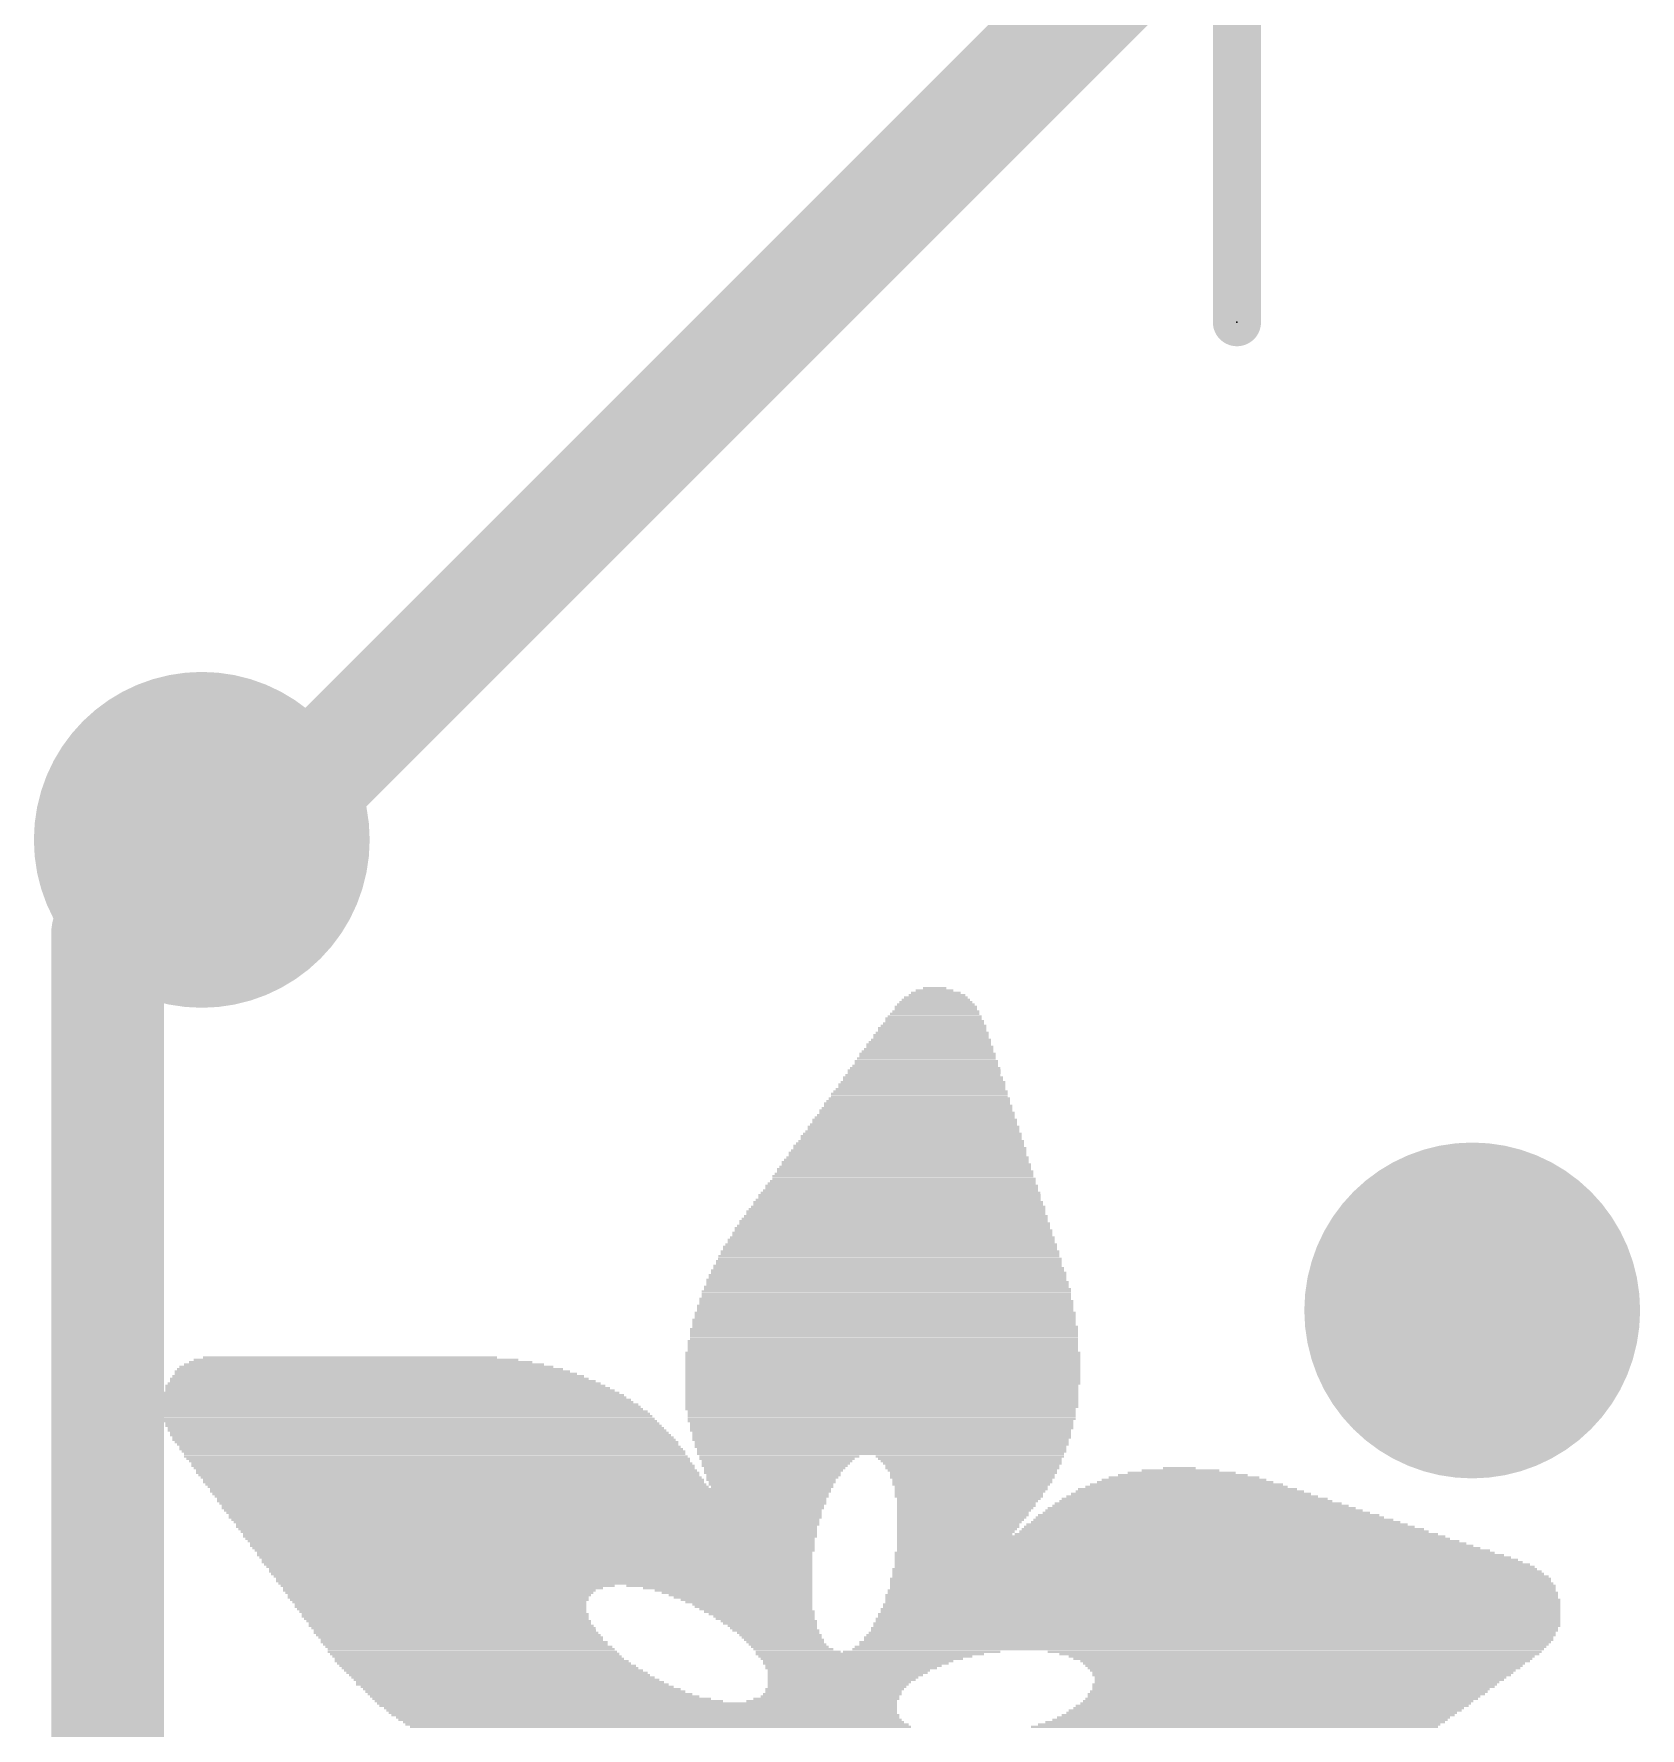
# Model space of a CAD drawing. Extents: x -44.1 to 38.2, y -17 to 24.8.
# Drawn here: x -14.042 to -9.707, y -0.619 to 3.953 of the extents above; entities that cross this region are included whole.
import ezdxf

# ---------------------------------------------------------------- set-up
doc = ezdxf.new("R2010")
doc.units = 0
for name, color, linetype in [('1', 12, 'CONTINUOUS'), ('16', 5, 'CONTINUOUS'), ('18', 110, 'CONTINUOUS'), ('21', 40, 'CONTINUOUS'), ('24', 6, 'CONTINUOUS'), ('47', 253, 'CONTINUOUS')]:
    doc.layers.add(name, color=color, linetype=linetype)

# ---------------------------------------------------------------- blocks, each defined once
blk = doc.blocks.new('RECT')
blk.add_solid([(-0.5, -0.5), (0.5, -0.5), (-0.5, 0.5), (0.5, 0.5)])
blk = doc.blocks.new('ROUNDV')
at = {"const_width": 0.5}
blk.add_lwpolyline([(0, -0.25, 1), (0, 0.25, 1), (0, -0.25)], format="xyb", dxfattribs=at)

msp = doc.modelspace()

# ---------------------------------------------------------------- linework, layer by layer
at = {"layer": '1', "const_width": 0.3048}
for points in [[(-13.843, 1.524), (-13.589, 1.778)], [(-13.843, -4.9966), (-13.843, 1.524)]]:
    msp.add_lwpolyline(points, dxfattribs=at)
at = {"layer": '1', "const_width": 0.1524}
for points in [[(-13.5351, 1.7241, 1), (-13.6429, 1.8319)], [(-13.7668, 1.524, 1), (-13.9192, 1.524)], [(-13.8969, 1.5779, 1), (-13.7891, 1.4701)]]:
    msp.add_lwpolyline(points, format="xyb", dxfattribs=at)
at = {"layer": '16', "const_width": 0.3048}
for points in [[(-10.795, 4.4331), (-13.4501, 1.778)], [(-13.589, 1.778), (-13.4501, 1.778)]]:
    msp.add_lwpolyline(points, dxfattribs=at)
at = {"layer": '16', "const_width": 0.1524}
for points in [[(-13.589, 1.8542, 1), (-13.589, 1.7018)], [(-13.4501, 1.7018, 1), (-13.4501, 1.8542)], [(-13.504, 1.8319, 1), (-13.3962, 1.7241)]]:
    msp.add_lwpolyline(points, format="xyb", dxfattribs=at)
at = {"layer": '24'}
msp.add_point((-10.795, 3.175), dxfattribs=at)
at = {"layer": '47', "const_width": 0.13}
msp.add_lwpolyline([(-10.795, 3.175), (-10.795, 18.0155)], dxfattribs=at)
at = {"layer": '47', "const_width": 0.065}
msp.add_lwpolyline([(-10.8275, 3.175, 1), (-10.7625, 3.175)], format="xyb", dxfattribs=at)

# ---------------------------------------------------------------- block references
at = {"layer": '18', "xscale": 0.9064, "yscale": 0.9064}
for p in [(-13.589, 1.778), (-13.589, 1.778), (-10.16, 0.508), (-10.16, 0.508)]:
    msp.add_blockref('ROUNDV', p, dxfattribs=at)
at = {"layer": '21'}
for p, xscale, yscale in [((-11.611, 1.3716), 0.1016, 0.0064), ((-11.611, 1.378), 0.0635, 0.0063), ((-11.6078, 1.3272), 0.2222, 0.0063), ((-11.6078, 1.3335), 0.2096, 0.0064), ((-11.6078, 1.3398), 0.1968, 0.0063), ((-11.6078, 1.3462), 0.1842, 0.0064), ((-11.6078, 1.3526), 0.1714, 0.0063), ((-11.6046, 1.3589), 0.1524, 0.0064), ((-11.6078, 1.3653), 0.1334, 0.0063), ((-11.6142, 1.2827), 0.2731, 0.0064), ((-11.6142, 1.2954), 0.2603, 0.0064), ((-11.611, 1.2891), 0.2667, 0.0063), ((-11.611, 1.3017), 0.254, 0.0063), ((-11.611, 1.3081), 0.2413, 0.0064), ((-11.6078, 1.3145), 0.235, 0.0063), ((-11.6078, 1.3208), 0.2222, 0.0064), ((-11.6237, 1.2319), 0.3302, 0.0064), ((-11.6205, 1.2383), 0.3238, 0.0063), ((-11.6205, 1.251), 0.3112, 0.0063), ((-11.6205, 1.2446), 0.3112, 0.0064), ((-11.6173, 1.2573), 0.3048, 0.0064), ((-11.6174, 1.27), 0.2921, 0.0064), ((-11.6174, 1.2637), 0.2921, 0.0063), ((-11.6142, 1.2764), 0.2857, 0.0063), ((-11.6332, 1.1875), 0.3746, 0.0063), ((-11.6301, 1.2002), 0.3683, 0.0063), ((-11.6301, 1.1938), 0.3683, 0.0064), ((-11.63, 1.2065), 0.3556, 0.0064), ((-11.6269, 1.2128), 0.3493, 0.0063), ((-11.6269, 1.2256), 0.3365, 0.0063), ((-11.6237, 1.2192), 0.3429, 0.0064), ((-11.6428, 1.143), 0.4191, 0.0064), ((-11.6395, 1.1557), 0.4127, 0.0064), ((-11.6395, 1.1494), 0.4127, 0.0063), ((-11.6364, 1.1621), 0.4064, 0.0063), ((-11.6364, 1.1684), 0.3937, 0.0064), ((-11.6332, 1.1811), 0.3874, 0.0064), ((-11.6332, 1.1747), 0.3874, 0.0063), ((-11.6491, 1.0986), 0.4699, 0.0063), ((-11.6491, 1.1049), 0.4572, 0.0064), ((-11.6459, 1.1176), 0.4508, 0.0064), ((-11.6459, 1.1113), 0.4508, 0.0063), ((-11.6428, 1.124), 0.4445, 0.0063), ((-11.6427, 1.1367), 0.4318, 0.0063), ((-11.6427, 1.1303), 0.4318, 0.0064), ((-11.6586, 1.0541), 0.5144, 0.0064), ((-11.6586, 1.0668), 0.5016, 0.0064), ((-11.6554, 1.0605), 0.508, 0.0063), ((-11.6555, 1.0732), 0.4953, 0.0063), ((-11.6523, 1.0795), 0.4889, 0.0064), ((-11.6523, 1.0922), 0.4763, 0.0064), ((-11.6523, 1.0858), 0.4763, 0.0063), ((-11.6682, 1.0033), 0.5715, 0.0064), ((-11.6681, 1.0097), 0.5588, 0.0063), ((-11.665, 1.0224), 0.5525, 0.0063), ((-11.665, 1.016), 0.5525, 0.0064), ((-11.665, 1.0287), 0.5397, 0.0064), ((-11.6618, 1.0351), 0.5334, 0.0063), ((-11.6618, 1.0477), 0.5207, 0.0063), ((-11.6586, 1.0414), 0.527, 0.0064), ((-11.6776, 0.9589), 0.6159, 0.0063), ((-11.6745, 0.9652), 0.6096, 0.0064), ((-11.6745, 0.9779), 0.5969, 0.0064), ((-11.6745, 0.9716), 0.5969, 0.0063), ((-11.6713, 0.9843), 0.5906, 0.0063), ((-11.6713, 0.9906), 0.5778, 0.0064), ((-11.6682, 0.997), 0.5715, 0.0063), ((-11.6872, 0.9144), 0.6604, 0.0064), ((-11.684, 0.9208), 0.654, 0.0063), ((-11.684, 0.9335), 0.6414, 0.0063), ((-11.684, 0.9271), 0.6414, 0.0064), ((-11.6808, 0.9398), 0.635, 0.0064), ((-11.6809, 0.9525), 0.6223, 0.0064), ((-11.6776, 0.9462), 0.6287, 0.0063), ((-11.6967, 0.87), 0.7048, 0.0063), ((-11.6936, 0.8763), 0.6985, 0.0064), ((-11.6904, 0.8827), 0.6921, 0.0063), ((-11.6935, 0.889), 0.6858, 0.0064), ((-11.6904, 0.8954), 0.6795, 0.0063), ((-11.6872, 0.9017), 0.6731, 0.0064), ((-11.6904, 0.9081), 0.6667, 0.0063), ((-11.7031, 0.8255), 0.7557, 0.0064), ((-11.7031, 0.8319), 0.7429, 0.0063), ((-11.6999, 0.8446), 0.7366, 0.0063), ((-11.6999, 0.8382), 0.7366, 0.0064), ((-11.6999, 0.8509), 0.7239, 0.0064), ((-11.6967, 0.8573), 0.7176, 0.0063), ((-11.6935, 0.8636), 0.7112, 0.0064), ((-11.7157, 0.7747), 0.8065, 0.0064), ((-11.7126, 0.7811), 0.8001, 0.0063), ((-11.7094, 0.7874), 0.7938, 0.0064), ((-11.7094, 0.8001), 0.781, 0.0064), ((-11.7094, 0.7938), 0.781, 0.0063), ((-11.7094, 0.8065), 0.7684, 0.0063), ((-11.7062, 0.8192), 0.762, 0.0063), ((-11.7062, 0.8128), 0.762, 0.0064), ((-11.7253, 0.7303), 0.8509, 0.0063), ((-11.7221, 0.7366), 0.8446, 0.0064), ((-11.7221, 0.7493), 0.8318, 0.0064), ((-11.7189, 0.7429), 0.8382, 0.0063), ((-11.719, 0.7557), 0.8255, 0.0063), ((-11.7157, 0.762), 0.8191, 0.0064), ((-11.7157, 0.7684), 0.8065, 0.0063), ((-11.7285, 0.6858), 0.8953, 0.0064), ((-11.7285, 0.6985), 0.8827, 0.0064), ((-11.7285, 0.6922), 0.8827, 0.0063), ((-11.7253, 0.7049), 0.8763, 0.0063), ((-11.7253, 0.7176), 0.8636, 0.0063), ((-11.7253, 0.7112), 0.8636, 0.0064), ((-11.7221, 0.7239), 0.8572, 0.0064), ((-11.7348, 0.6413), 0.9334, 0.0063), ((-11.7348, 0.6541), 0.9208, 0.0063), ((-11.7317, 0.6477), 0.9271, 0.0064), ((-11.7316, 0.6668), 0.9144, 0.0063), ((-11.7316, 0.6604), 0.9144, 0.0064), ((-11.7317, 0.6794), 0.9017, 0.0063), ((-11.7317, 0.6731), 0.9017, 0.0064), ((-11.738, 0.6033), 0.9652, 0.0063), ((-11.738, 0.5969), 0.9652, 0.0064), ((-11.738, 0.6159), 0.9525, 0.0063), ((-11.7348, 0.6096), 0.9588, 0.0064), ((-11.738, 0.6287), 0.9398, 0.0063), ((-11.7348, 0.6223), 0.9462, 0.0064), ((-11.7348, 0.635), 0.9334, 0.0064), ((-11.7412, 0.5588), 0.9969, 0.0064), ((-11.7412, 0.5524), 0.9969, 0.0063), ((-11.7412, 0.5461), 0.9969, 0.0064), ((-11.7412, 0.5715), 0.9843, 0.0064), ((-11.738, 0.5652), 0.9906, 0.0063), ((-11.7412, 0.5906), 0.9715, 0.0063), ((-11.738, 0.5842), 0.9779, 0.0064), ((-11.738, 0.5778), 0.9779, 0.0063), ((-11.7444, 0.5017), 1.0287, 0.0063), ((-11.7443, 0.5207), 1.016, 0.0064), ((-11.7443, 0.5143), 1.016, 0.0063), ((-11.7443, 0.508), 1.016, 0.0064), ((-11.7444, 0.5398), 1.0033, 0.0063), ((-11.7412, 0.5334), 1.0097, 0.0064), ((-11.7412, 0.5271), 1.0097, 0.0063), ((-11.7475, 0.4572), 1.0478, 0.0064), ((-11.7475, 0.4826), 1.035, 0.0064), ((-11.7475, 0.4763), 1.035, 0.0063), ((-11.7475, 0.4699), 1.035, 0.0064), ((-11.7443, 0.4636), 1.0414, 0.0063), ((-11.7444, 0.4953), 1.0287, 0.0064), ((-11.7444, 0.4889), 1.0287, 0.0063), ((-11.7507, 0.4254), 1.0541, 0.0063), ((-11.7507, 0.4191), 1.0541, 0.0064), ((-11.7507, 0.4128), 1.0541, 0.0063), ((-11.7475, 0.4509), 1.0478, 0.0063), ((-11.7475, 0.4445), 1.0478, 0.0064), ((-11.7475, 0.4382), 1.0478, 0.0063), ((-11.7475, 0.4318), 1.0478, 0.0064), ((-13.1604, 0.3683), 0.9271, 0.0064), ((-13.173, 0.3747), 0.8763, 0.0063), ((-13.189, 0.381), 0.7937, 0.0064), ((-11.7507, 0.3937), 1.0668, 0.0064), ((-11.7507, 0.3874), 1.0668, 0.0063), ((-11.7507, 0.381), 1.0668, 0.0064), ((-11.7507, 0.3747), 1.0668, 0.0063), ((-11.7507, 0.3683), 1.0668, 0.0064), ((-11.7507, 0.4064), 1.0541, 0.0064), ((-11.7507, 0.4001), 1.0541, 0.0063), ((-13.1096, 0.3239), 1.1303, 0.0063), ((-13.1001, 0.3175), 1.1493, 0.0064), ((-13.1128, 0.3302), 1.1113, 0.0064), ((-13.1286, 0.3429), 1.0668, 0.0064), ((-13.1191, 0.3366), 1.0858, 0.0063), ((-13.135, 0.3493), 1.0414, 0.0063), ((-13.1445, 0.3556), 1.0096, 0.0064), ((-13.1509, 0.3619), 0.9715, 0.0063), ((-11.7507, 0.3619), 1.0668, 0.0063), ((-11.7507, 0.3556), 1.0668, 0.0064), ((-11.7507, 0.3493), 1.0668, 0.0063), ((-11.7507, 0.3429), 1.0668, 0.0064), ((-11.7507, 0.3366), 1.0668, 0.0063), ((-11.7507, 0.3302), 1.0668, 0.0064), ((-11.7507, 0.3239), 1.0668, 0.0063), ((-11.7507, 0.3175), 1.0668, 0.0064), ((-13.0715, 0.2794), 1.2446, 0.0064), ((-13.0683, 0.2731), 1.251, 0.0063), ((-13.0778, 0.2858), 1.2319, 0.0063), ((-13.0874, 0.2984), 1.2001, 0.0063), ((-13.0937, 0.3048), 1.1874, 0.0064), ((-13.081, 0.2921), 1.2128, 0.0064), ((-13.0969, 0.3112), 1.1684, 0.0063), ((-11.7507, 0.3112), 1.0668, 0.0063), ((-11.7538, 0.3048), 1.0605, 0.0064), ((-11.7538, 0.2984), 1.0605, 0.0063), ((-11.7538, 0.2921), 1.0605, 0.0064), ((-11.7538, 0.2858), 1.0605, 0.0063), ((-11.7538, 0.2794), 1.0605, 0.0064), ((-11.7538, 0.2731), 1.0605, 0.0063), ((-13.0493, 0.2413), 1.3017, 0.0064), ((-13.062, 0.2604), 1.2763, 0.0063), ((-13.0556, 0.254), 1.289, 0.0064), ((-13.0524, 0.2477), 1.2954, 0.0063), ((-13.0429, 0.235), 1.3144, 0.0063), ((-13.062, 0.2667), 1.2637, 0.0064), ((-13.0366, 0.2286), 1.3145, 0.0064), ((-11.7571, 0.2413), 1.0541, 0.0064), ((-11.7538, 0.2667), 1.0605, 0.0064), ((-11.7538, 0.2604), 1.0605, 0.0063), ((-11.7538, 0.254), 1.0605, 0.0064), ((-11.7538, 0.2477), 1.0605, 0.0063), ((-11.7538, 0.235), 1.0477, 0.0063), ((-11.7538, 0.2286), 1.0477, 0.0064), ((-13.0271, 0.2096), 1.3335, 0.0063), ((-13.0334, 0.2223), 1.3208, 0.0063), ((-13.0302, 0.2159), 1.3272, 0.0064), ((-13.0206, 0.2032), 1.3335, 0.0064), ((-13.0175, 0.1968), 1.3398, 0.0063), ((-13.0112, 0.1905), 1.3399, 0.0064), ((-13.008, 0.1842), 1.3462, 0.0063), ((-11.757, 0.2096), 1.0414, 0.0063), ((-11.7538, 0.2223), 1.0477, 0.0063), ((-11.7538, 0.2159), 1.0477, 0.0064), ((-11.7571, 0.1842), 1.0287, 0.0063), ((-11.7538, 0.2032), 1.0351, 0.0064), ((-11.7538, 0.1968), 1.0351, 0.0063), ((-11.7538, 0.1905), 1.0351, 0.0064), ((-13.0016, 0.1778), 1.3462, 0.0064), ((-12.9985, 0.1715), 1.3525, 0.0063), ((-12.9921, 0.1651), 1.3526, 0.0064), ((-12.989, 0.1588), 1.3589, 0.0063), ((-12.9825, 0.1524), 1.3589, 0.0064), ((-12.9794, 0.1461), 1.3526, 0.0063), ((-12.9731, 0.1397), 1.3525, 0.0064), ((-11.7538, 0.1778), 1.0223, 0.0064), ((-11.7538, 0.1715), 1.0223, 0.0063), ((-11.7538, 0.1651), 1.0223, 0.0064), ((-11.757, 0.1588), 1.016, 0.0063), ((-11.7571, 0.1397), 1.0033, 0.0064), ((-11.7538, 0.1524), 1.0097, 0.0064), ((-11.7538, 0.1461), 1.0097, 0.0063), ((-12.9699, 0.1333), 1.3589, 0.0063), ((-12.9636, 0.127), 1.3589, 0.0064), ((-12.9604, 0.1207), 1.3525, 0.0063), ((-12.9572, 0.1143), 1.3589, 0.0064), ((-12.9509, 0.108), 1.3589, 0.0063), ((-12.9477, 0.1016), 1.3525, 0.0064), ((-12.9413, 0.0953), 1.3526, 0.0063), ((-12.9382, 0.0889), 1.3589, 0.0064), ((-11.7538, 0.1333), 0.9969, 0.0063), ((-11.7538, 0.127), 0.9969, 0.0064), ((-11.757, 0.1207), 0.9906, 0.0063), ((-12.0365, 0.108), 0.4191, 0.0063), ((-12.0301, 0.1143), 0.4318, 0.0064), ((-12.0364, 0.1016), 0.4064, 0.0064), ((-12.0396, 0.0953), 0.4, 0.0063), ((-12.0427, 0.0889), 0.3937, 0.0064), ((-11.5157, 0.1143), 0.508, 0.0064), ((-11.5158, 0.108), 0.4953, 0.0063), ((-11.5126, 0.1016), 0.4889, 0.0064), ((-11.5094, 0.0953), 0.4826, 0.0063), ((-11.5094, 0.0889), 0.4699, 0.0064), ((-12.935, 0.0825), 1.3525, 0.0063), ((-12.9286, 0.0762), 1.3526, 0.0064), ((-12.9255, 0.0699), 1.3589, 0.0063), ((-12.9223, 0.0635), 1.3525, 0.0064), ((-12.9159, 0.0571), 1.3526, 0.0063), ((-12.9096, 0.0508), 1.3525, 0.0064), ((-12.9096, 0.0445), 1.3525, 0.0063), ((-12.0492, 0.0699), 0.3683, 0.0063), ((-12.0428, 0.0825), 0.381, 0.0063), ((-12.046, 0.0762), 0.3747, 0.0064), ((-12.046, 0.0635), 0.3619, 0.0064), ((-12.0491, 0.0571), 0.3556, 0.0063), ((-12.0523, 0.0508), 0.3492, 0.0064), ((-12.0492, 0.0445), 0.3429, 0.0063), ((-11.5094, 0.0825), 0.4699, 0.0063), ((-11.5094, 0.0762), 0.4572, 0.0064), ((-11.5094, 0.0635), 0.4445, 0.0064), ((-11.5094, 0.0571), 0.4445, 0.0063), ((-11.5062, 0.0699), 0.4508, 0.0063), ((-11.5094, 0.0508), 0.4318, 0.0064), ((-11.5094, 0.0445), 0.4318, 0.0063), ((-10.9347, 0.0445), 0.4762, 0.0063), ((-10.9379, 0.0508), 0.4445, 0.0064), ((-10.9379, 0.0571), 0.4064, 0.0063), ((-10.9411, 0.0635), 0.3493, 0.0064), ((-10.9443, 0.0699), 0.2921, 0.0063), ((-10.9474, 0.0762), 0.2096, 0.0064), ((-10.9505, 0.0825), 0.0889, 0.0063), ((-12.9032, 0.0381), 1.3526, 0.0064), ((-12.8969, 0.0318), 1.3525, 0.0063), ((-12.7286, 0.0254), 1.6764, 0.0064), ((-12.7286, 0.0191), 1.6764, 0.0063), ((-12.7286, 0.0127), 1.6637, 0.0064), ((-12.7254, 0.0064), 1.6574, 0.0063), ((-12.7254, 0), 1.6446, 0.0064), ((-12.0523, 0.0381), 0.3366, 0.0064), ((-12.0491, 0.0318), 0.3302, 0.0063), ((-11.5126, 0.0381), 0.4255, 0.0064), ((-11.5126, 0.0318), 0.4127, 0.0063), ((-11.5126, 0.0254), 0.4127, 0.0064), ((-11.5157, 0.0191), 0.4064, 0.0063), ((-11.5189, 0.0127), 0.4, 0.0064), ((-11.5189, 0.0064), 0.4, 0.0063), ((-11.5189, 0), 0.3874, 0.0064), ((-10.9093, 0), 0.7176, 0.0064), ((-10.9157, 0.0064), 0.6795, 0.0063), ((-10.9189, 0.0127), 0.6477, 0.0064), ((-10.922, 0.0191), 0.616, 0.0063), ((-10.9284, 0.0254), 0.5905, 0.0064), ((-10.9315, 0.0318), 0.5461, 0.0063), ((-10.9315, 0.0381), 0.5207, 0.0064), ((-12.7254, -0.0064), 1.6446, 0.0063), ((-12.7223, -0.0127), 1.6383, 0.0064), ((-12.7222, -0.0191), 1.6256, 0.0063), ((-12.7222, -0.0254), 1.6256, 0.0064), ((-12.7223, -0.0318), 1.6129, 0.0063), ((-12.7191, -0.0381), 1.6065, 0.0064), ((-12.7159, -0.0445), 1.6002, 0.0063), ((-11.5285, -0.0254), 0.3683, 0.0064), ((-11.5221, -0.0064), 0.381, 0.0063), ((-11.5252, -0.0127), 0.3747, 0.0064), ((-11.5252, -0.0191), 0.3747, 0.0063), ((-11.5316, -0.0318), 0.362, 0.0063), ((-11.5348, -0.0381), 0.3556, 0.0064), ((-11.5348, -0.0445), 0.3556, 0.0063), ((-10.8712, -0.0445), 0.9208, 0.0063), ((-10.8776, -0.0381), 0.8827, 0.0064), ((-10.8839, -0.0318), 0.8572, 0.0063), ((-10.8902, -0.0254), 0.8319, 0.0064), ((-10.8935, -0.0191), 0.8001, 0.0063), ((-10.8998, -0.0127), 0.7747, 0.0064), ((-10.9061, -0.0064), 0.7366, 0.0063), ((-12.7159, -0.0508), 1.6002, 0.0064), ((-12.7159, -0.0571), 1.5875, 0.0063), ((-12.7127, -0.0635), 1.5812, 0.0064), ((-12.7095, -0.0699), 1.5748, 0.0063), ((-12.7127, -0.0762), 1.5684, 0.0064), ((-12.7096, -0.0825), 1.5621, 0.0063), ((-12.7064, -0.0889), 1.5557, 0.0064), ((-11.538, -0.0508), 0.3493, 0.0064), ((-11.5412, -0.0571), 0.3429, 0.0063), ((-11.5507, -0.0825), 0.3239, 0.0063), ((-11.5539, -0.0889), 0.3175, 0.0064), ((-11.5443, -0.0635), 0.3366, 0.0064), ((-11.5475, -0.0699), 0.3302, 0.0063), ((-11.5475, -0.0762), 0.3302, 0.0064), ((-10.83, -0.0889), 1.1049, 0.0064), ((-10.8331, -0.0825), 1.0858, 0.0063), ((-10.8427, -0.0762), 1.0541, 0.0064), ((-10.849, -0.0699), 1.0287, 0.0063), ((-10.8521, -0.0635), 0.9969, 0.0064), ((-10.8585, -0.0571), 0.9716, 0.0063), ((-10.868, -0.0508), 0.9398, 0.0064), ((-12.7032, -0.0953), 1.5494, 0.0063), ((-12.7032, -0.1016), 1.5494, 0.0064), ((-12.7032, -0.108), 1.5367, 0.0063), ((-12.7, -0.1143), 1.5304, 0.0064), ((-12.6968, -0.1207), 1.524, 0.0063), ((-12.6968, -0.127), 1.524, 0.0064), ((-12.6936, -0.1333), 1.5177, 0.0063), ((-12.6905, -0.1397), 1.5113, 0.0064), ((-10.9665, -0.108), 1.4923, 0.0063), ((-10.9538, -0.1143), 1.5177, 0.0064), ((-10.9443, -0.1207), 1.5367, 0.0063), ((-11.557, -0.0953), 0.3112, 0.0063), ((-10.9728, -0.1016), 1.4796, 0.0064), ((-10.9347, -0.127), 1.5558, 0.0064), ((-10.9252, -0.1333), 1.5748, 0.0063), ((-10.9125, -0.1397), 1.6002, 0.0064), ((-10.8236, -0.0953), 1.143, 0.0063), ((-12.6905, -0.1461), 1.4986, 0.0063), ((-12.6905, -0.1524), 1.4986, 0.0064), ((-12.6873, -0.1588), 1.4922, 0.0063), ((-12.6842, -0.1651), 1.4859, 0.0064), ((-12.6842, -0.1715), 1.4859, 0.0063), ((-12.681, -0.1778), 1.4795, 0.0064), ((-12.6778, -0.1842), 1.4732, 0.0063), ((-10.8617, -0.1778), 1.7145, 0.0064), ((-10.9093, -0.1461), 1.6192, 0.0063), ((-10.8966, -0.1524), 1.6446, 0.0064), ((-10.8871, -0.1588), 1.6637, 0.0063), ((-10.8776, -0.1651), 1.6827, 0.0064), ((-10.8712, -0.1715), 1.6954, 0.0063), ((-10.8553, -0.1842), 1.7272, 0.0063), ((-12.6746, -0.1905), 1.4668, 0.0064), ((-12.6746, -0.1968), 1.4668, 0.0063), ((-12.6715, -0.2032), 1.4605, 0.0064), ((-12.6683, -0.2096), 1.4541, 0.0063), ((-12.6651, -0.2159), 1.4478, 0.0064), ((-12.6651, -0.2223), 1.4478, 0.0063), ((-12.6619, -0.2286), 1.4414, 0.0064), ((-10.8395, -0.2159), 1.7843, 0.0064), ((-10.8395, -0.2223), 1.7843, 0.0063), ((-10.8362, -0.2286), 1.7907, 0.0064), ((-10.8554, -0.1905), 1.7399, 0.0064), ((-10.849, -0.1968), 1.7526, 0.0063), ((-10.8458, -0.2032), 1.759, 0.0064), ((-10.8395, -0.2096), 1.7717, 0.0063), ((-12.9255, -0.235), 0.9017, 0.0063), ((-12.9381, -0.2413), 0.8636, 0.0064), ((-12.9477, -0.2477), 0.8445, 0.0063), ((-12.9477, -0.254), 0.8319, 0.0064), ((-12.9477, -0.2604), 0.8191, 0.0063), ((-12.9508, -0.2667), 0.8128, 0.0064), ((-12.9477, -0.2731), 0.8065, 0.0063), ((-12.192, -0.235), 0.5016, 0.0063), ((-12.1698, -0.2413), 0.4572, 0.0064), ((-12.1539, -0.2477), 0.4254, 0.0063), ((-12.1444, -0.254), 0.4064, 0.0064), ((-12.1349, -0.2604), 0.3873, 0.0063), ((-12.1285, -0.2667), 0.3746, 0.0064), ((-12.119, -0.2731), 0.3556, 0.0063), ((-10.8331, -0.2731), 1.8224, 0.0063), ((-10.8362, -0.2604), 1.8161, 0.0063), ((-10.8362, -0.2667), 1.8161, 0.0064), ((-10.8363, -0.2477), 1.8034, 0.0063), ((-10.8331, -0.254), 1.8098, 0.0064), ((-10.8331, -0.235), 1.797, 0.0063), ((-10.8331, -0.2413), 1.797, 0.0064), ((-12.9477, -0.2794), 0.7937, 0.0064), ((-12.9445, -0.2858), 0.7874, 0.0063), ((-12.9445, -0.2921), 0.7874, 0.0064), ((-12.9413, -0.2984), 0.781, 0.0063), ((-12.9382, -0.3048), 0.7747, 0.0064), ((-12.9318, -0.3112), 0.7747, 0.0063), ((-12.9318, -0.3175), 0.7747, 0.0064), ((-12.1127, -0.2794), 0.3429, 0.0064), ((-12.1031, -0.2858), 0.3238, 0.0063), ((-12.0999, -0.2921), 0.3175, 0.0064), ((-12.0936, -0.2984), 0.3048, 0.0063), ((-12.0841, -0.3048), 0.2985, 0.0064), ((-12.0777, -0.3112), 0.2858, 0.0063), ((-12.0714, -0.3175), 0.2731, 0.0064), ((-10.8427, -0.3112), 1.8415, 0.0063), ((-10.8427, -0.3175), 1.8415, 0.0064), ((-10.8395, -0.2984), 1.8351, 0.0063), ((-10.8395, -0.3048), 1.8351, 0.0064), ((-10.8363, -0.2858), 1.8288, 0.0063), ((-10.8363, -0.2921), 1.8288, 0.0064), ((-10.8331, -0.2794), 1.8224, 0.0064), ((-12.9286, -0.3239), 0.7684, 0.0063), ((-12.9223, -0.3302), 0.7683, 0.0064), ((-12.9191, -0.3366), 0.762, 0.0063), ((-12.9159, -0.3429), 0.7684, 0.0064), ((-12.9096, -0.3493), 0.7683, 0.0063), ((-12.9064, -0.3556), 0.762, 0.0064), ((-12.9032, -0.3619), 0.7684, 0.0063), ((-12.8969, -0.3683), 0.7683, 0.0064), ((-12.0682, -0.3239), 0.2667, 0.0063), ((-12.0587, -0.3302), 0.2603, 0.0064), ((-12.0555, -0.3366), 0.254, 0.0063), ((-12.0492, -0.3429), 0.2413, 0.0064), ((-12.046, -0.3493), 0.2349, 0.0063), ((-12.0396, -0.3556), 0.235, 0.0064), ((-12.0333, -0.3619), 0.2223, 0.0063), ((-12.0269, -0.3683), 0.2222, 0.0064), ((-10.8649, -0.3683), 1.8605, 0.0064), ((-10.8617, -0.3619), 1.8542, 0.0063), ((-10.8553, -0.3493), 1.8542, 0.0063), ((-10.8553, -0.3556), 1.8542, 0.0064), ((-10.849, -0.3366), 1.8542, 0.0063), ((-10.849, -0.3429), 1.8542, 0.0064), ((-10.8458, -0.3239), 1.8478, 0.0063), ((-10.8458, -0.3302), 1.8478, 0.0064), ((-12.8905, -0.3747), 0.7684, 0.0063), ((-12.8873, -0.381), 0.762, 0.0064), ((-12.881, -0.3874), 0.7747, 0.0063), ((-12.8778, -0.3937), 0.7684, 0.0064), ((-12.8682, -0.4001), 0.7747, 0.0063), ((-12.862, -0.4064), 0.7747, 0.0064), ((-12.8588, -0.4128), 0.7811, 0.0063), ((-12.0237, -0.3747), 0.2159, 0.0063), ((-12.0174, -0.381), 0.2159, 0.0064), ((-12.0142, -0.3874), 0.2096, 0.0063), ((-12.0079, -0.3937), 0.2095, 0.0064), ((-12.0015, -0.4001), 0.2096, 0.0063), ((-11.992, -0.4064), 0.2159, 0.0064), ((-11.9793, -0.4128), 0.2286, 0.0063), ((-11.6459, -0.4128), 0.4254, 0.0063), ((-10.8998, -0.4064), 1.8669, 0.0064), ((-10.8935, -0.4001), 1.8669, 0.0063), ((-10.8808, -0.3874), 1.8669, 0.0063), ((-10.8839, -0.3937), 1.8606, 0.0064), ((-10.8712, -0.3747), 1.8606, 0.0063), ((-10.8712, -0.381), 1.8606, 0.0064), ((-10.6395, -0.4128), 1.3335, 0.0063), ((-12.8524, -0.4191), 0.781, 0.0064), ((-12.846, -0.4254), 0.7811, 0.0063), ((-12.8397, -0.4318), 0.781, 0.0064), ((-12.8334, -0.4382), 0.7937, 0.0063), ((-12.827, -0.4445), 0.7938, 0.0064), ((-12.8175, -0.4509), 0.8001, 0.0063), ((-12.8112, -0.4572), 0.8001, 0.0064), ((-11.7856, -0.4191), 0.616, 0.0064), ((-11.7983, -0.4254), 0.5778, 0.0063), ((-11.8079, -0.4318), 0.5461, 0.0064), ((-11.8174, -0.4382), 0.5143, 0.0063), ((-11.8237, -0.4445), 0.5016, 0.0064), ((-11.8364, -0.4572), 0.4636, 0.0064), ((-11.83, -0.4509), 0.4763, 0.0063), ((-10.6267, -0.4191), 1.2954, 0.0064), ((-10.6204, -0.4254), 1.2573, 0.0063), ((-10.6172, -0.4318), 1.2382, 0.0064), ((-10.6109, -0.4382), 1.2129, 0.0063), ((-10.614, -0.4445), 1.1938, 0.0064), ((-10.6141, -0.4509), 1.1811, 0.0063), ((-10.614, -0.4572), 1.1684, 0.0064), ((-12.8016, -0.4636), 0.8064, 0.0063), ((-12.7921, -0.4699), 0.8128, 0.0064), ((-12.7857, -0.4763), 0.8128, 0.0063), ((-12.7762, -0.4826), 0.8192, 0.0064), ((-12.7667, -0.4889), 0.8255, 0.0063), ((-12.7572, -0.4953), 0.8319, 0.0064), ((-12.7508, -0.5017), 0.8446, 0.0063), ((-11.8428, -0.4636), 0.4381, 0.0063), ((-11.8459, -0.4699), 0.4318, 0.0064), ((-11.8586, -0.4826), 0.4064, 0.0064), ((-11.8618, -0.4889), 0.4, 0.0063), ((-11.8713, -0.5017), 0.381, 0.0063), ((-11.8522, -0.4763), 0.4191, 0.0063), ((-11.8681, -0.4953), 0.3873, 0.0064), ((-10.6172, -0.4636), 1.1494, 0.0063), ((-10.6172, -0.4699), 1.1366, 0.0064), ((-10.6204, -0.4763), 1.1303, 0.0063), ((-10.6394, -0.5017), 1.0922, 0.0063), ((-10.6268, -0.4889), 1.1049, 0.0063), ((-10.6331, -0.4953), 1.0922, 0.0064), ((-10.6235, -0.4826), 1.1113, 0.0064), ((-12.7381, -0.508), 0.8446, 0.0064), ((-12.7254, -0.5143), 0.8572, 0.0063), ((-12.7159, -0.5207), 0.8636, 0.0064), ((-12.7032, -0.5271), 0.8763, 0.0063), ((-12.6905, -0.5334), 0.889, 0.0064), ((-12.6714, -0.5398), 0.9144, 0.0063), ((-12.6524, -0.5461), 0.9398, 0.0064), ((-11.9158, -0.5461), 0.4064, 0.0064), ((-11.9031, -0.5398), 0.3937, 0.0063), ((-11.8936, -0.5334), 0.3747, 0.0064), ((-11.8872, -0.5271), 0.3746, 0.0063), ((-11.8809, -0.5143), 0.3747, 0.0063), ((-11.8841, -0.5207), 0.3683, 0.0064), ((-11.8745, -0.508), 0.3746, 0.0064), ((-10.6838, -0.5461), 1.0541, 0.0064), ((-10.6744, -0.5398), 1.0605, 0.0063), ((-10.6616, -0.5271), 1.0731, 0.0063), ((-10.668, -0.5334), 1.0604, 0.0064), ((-10.6553, -0.5207), 1.0732, 0.0064), ((-10.6426, -0.508), 1.0858, 0.0064), ((-10.649, -0.5143), 1.0731, 0.0063), ((-12.4143, -0.5524), 1.4033, 0.0063), ((-12.4111, -0.5588), 1.397, 0.0064), ((-12.4047, -0.5652), 1.3843, 0.0063), ((-12.4016, -0.5715), 1.3779, 0.0064), ((-12.3984, -0.5778), 1.3716, 0.0063), ((-12.392, -0.5842), 1.3716, 0.0064), ((-12.3857, -0.5906), 1.3589, 0.0063), ((-12.3794, -0.5969), 1.3589, 0.0064), ((-10.7601, -0.5969), 1.0668, 0.0064), ((-10.7506, -0.5906), 1.0605, 0.0063), ((-10.7378, -0.5842), 1.0605, 0.0064), ((-10.7284, -0.5778), 1.0541, 0.0063), ((-10.7188, -0.5715), 1.0604, 0.0064), ((-10.7093, -0.5652), 1.0541, 0.0063), ((-10.6997, -0.5588), 1.0605, 0.0064), ((-10.6903, -0.5524), 1.0541, 0.0063), ((-12.3698, -0.6033), 1.3526, 0.0063), ((-12.3603, -0.6096), 1.3589, 0.0064), ((-12.3508, -0.6159), 1.3525, 0.0063), ((-10.8014, -0.6159), 1.0985, 0.0063), ((-10.7887, -0.6096), 1.0859, 0.0064), ((-10.7728, -0.6033), 1.0795, 0.0063)]:
    msp.add_blockref('RECT', p, dxfattribs=dict(at, xscale=xscale, yscale=yscale))

doc.saveas('drawing.dxf')
